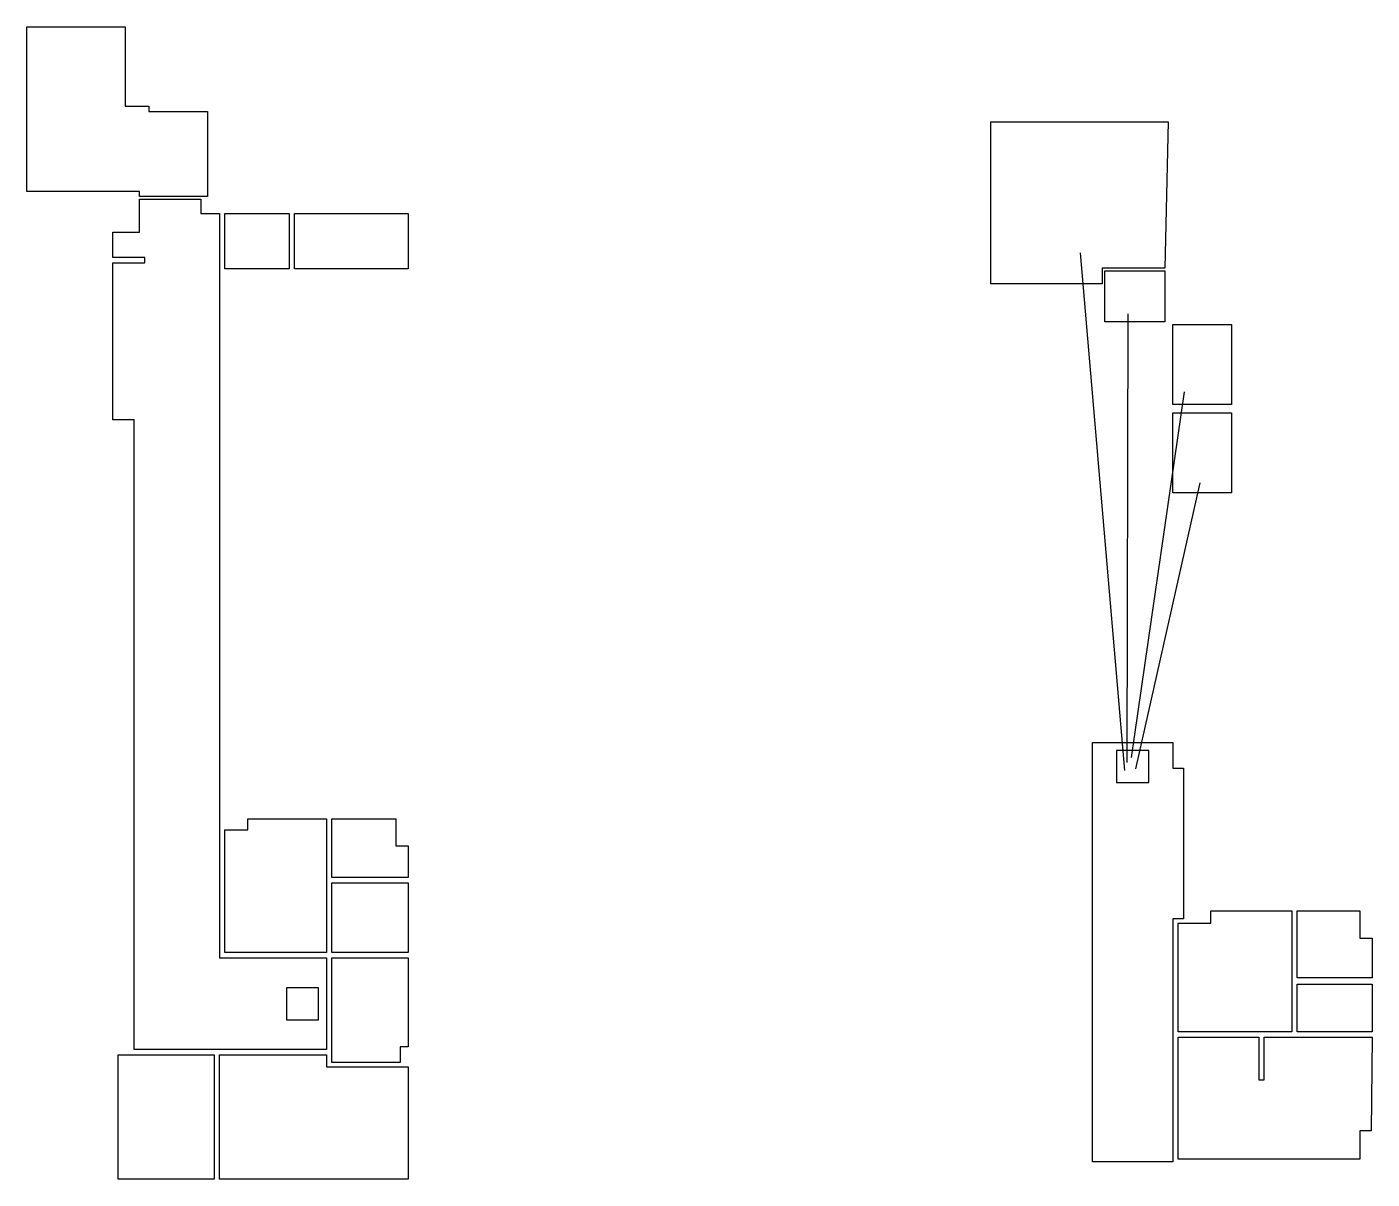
# Model space of a CAD drawing. Header units: millimetres. Extents: x 0 to 25.2, y 0 to 21.6.
import ezdxf

# ---------------------------------------------------------------- set-up
doc = ezdxf.new("R2010")
doc.units = ezdxf.units.MM
doc.layers.add('AREE LEONARDO', color=7, linetype='Continuous')

msp = doc.modelspace()

# ---------------------------------------------------------------- linework, layer by layer
at = {"layer": 'AREE LEONARDO'}
for p, q in [((19.709, 17.323), (20.536, 7.645)), ((20.595, 16.182), (20.58, 7.79)), ((21.652, 14.726), (20.663, 7.888)), ((21.944, 13.023), (20.74, 7.672))]:
    msp.add_line(p, q, dxfattribs=at)
at = {"layer": 'AREE LEONARDO', "color": 5}
for points in [[(0, 21.55), (1.84, 21.55), (1.84, 20.07), (2.282, 20.07), (2.282, 19.97), (3.38, 19.97), (3.38, 18.38), (2.105, 18.38), (2.105, 18.47), (0, 18.47)], [(18.033, 19.775), (21.355, 19.775), (21.288, 17.035), (20.118, 17.035), (20.118, 16.745), (18.033, 16.745)], [(2.105, 18.33), (3.255, 18.33), (3.255, 18.06), (3.605, 18.06), (3.605, 4.14), (5.605, 4.14), (5.605, 2.421), (2.005, 2.421), (2.005, 14.2), (1.605, 14.2), (1.605, 17.135), (2.205, 17.135), (2.205, 17.235), (1.605, 17.235), (1.605, 17.71), (2.105, 17.71)], [(20.168, 16.985), (21.288, 16.985), (21.288, 16.035), (20.168, 16.035)], [(21.438, 15.985), (22.538, 15.985), (22.538, 14.488), (21.438, 14.488)], [(21.438, 14.333), (22.538, 14.333), (22.538, 12.835), (21.438, 12.835)], [(19.938, 8.165), (21.438, 8.165), (21.438, 7.685), (21.638, 7.685), (21.638, 4.865), (21.438, 4.865), (21.438, 0.325), (19.938, 0.325)], [(5.705, 4.14), (7.135, 4.14), (7.135, 2.475), (6.985, 2.475), (6.985, 2.18), (5.705, 2.18)], [(21.538, 0.905), (21.538, 2.655), (23.048, 2.655), (23.048, 1.855), (23.148, 1.855), (23.148, 2.655), (25.168, 2.655), (25.153, 0.905), (24.938, 0.905), (24.938, 0.375), (21.538, 0.375)], [(1.705, 2.321), (3.505, 2.321), (3.505, 0), (1.705, 0)], [(3.605, 2.321), (5.605, 2.321), (5.605, 2.1), (7.135, 2.1), (7.135, 0), (3.605, 0)]]:
    msp.add_lwpolyline(points, close=True, dxfattribs=at)
at = {"layer": 'AREE LEONARDO', "color": 3}
for points in [[(3.705, 18.06), (4.904, 18.06), (4.904, 17.025), (3.705, 17.025)], [(5.004, 18.06), (7.135, 18.06), (7.135, 17.024), (5.004, 17.024)], [(3.705, 6.53), (4.135, 6.53), (4.135, 6.74), (5.605, 6.74), (5.605, 4.24), (3.705, 4.24)], [(5.705, 6.74), (6.905, 6.74), (6.905, 6.23), (7.135, 6.23), (7.135, 5.64), (5.705, 5.64)], [(5.705, 5.54), (7.135, 5.54), (7.135, 4.24), (5.705, 4.24)], [(21.538, 4.785), (22.148, 4.785), (22.148, 5.015), (23.668, 5.015), (23.668, 2.755), (21.538, 2.755)], [(23.768, 5.015), (24.938, 5.015), (24.938, 4.505), (25.168, 4.505), (25.168, 3.765), (23.768, 3.765)], [(23.768, 3.645), (25.168, 3.645), (25.168, 2.755), (23.768, 2.755)]]:
    msp.add_lwpolyline(points, close=True, dxfattribs=at)
at = {"layer": 'AREE LEONARDO', "color": 1}
for points in [[(20.388, 7.415), (20.988, 7.415), (20.988, 8.015), (20.388, 8.015)], [(4.855, 2.98), (5.455, 2.98), (5.455, 3.58), (4.855, 3.58)]]:
    msp.add_lwpolyline(points, close=True, dxfattribs=at)

doc.saveas('drawing.dxf')
